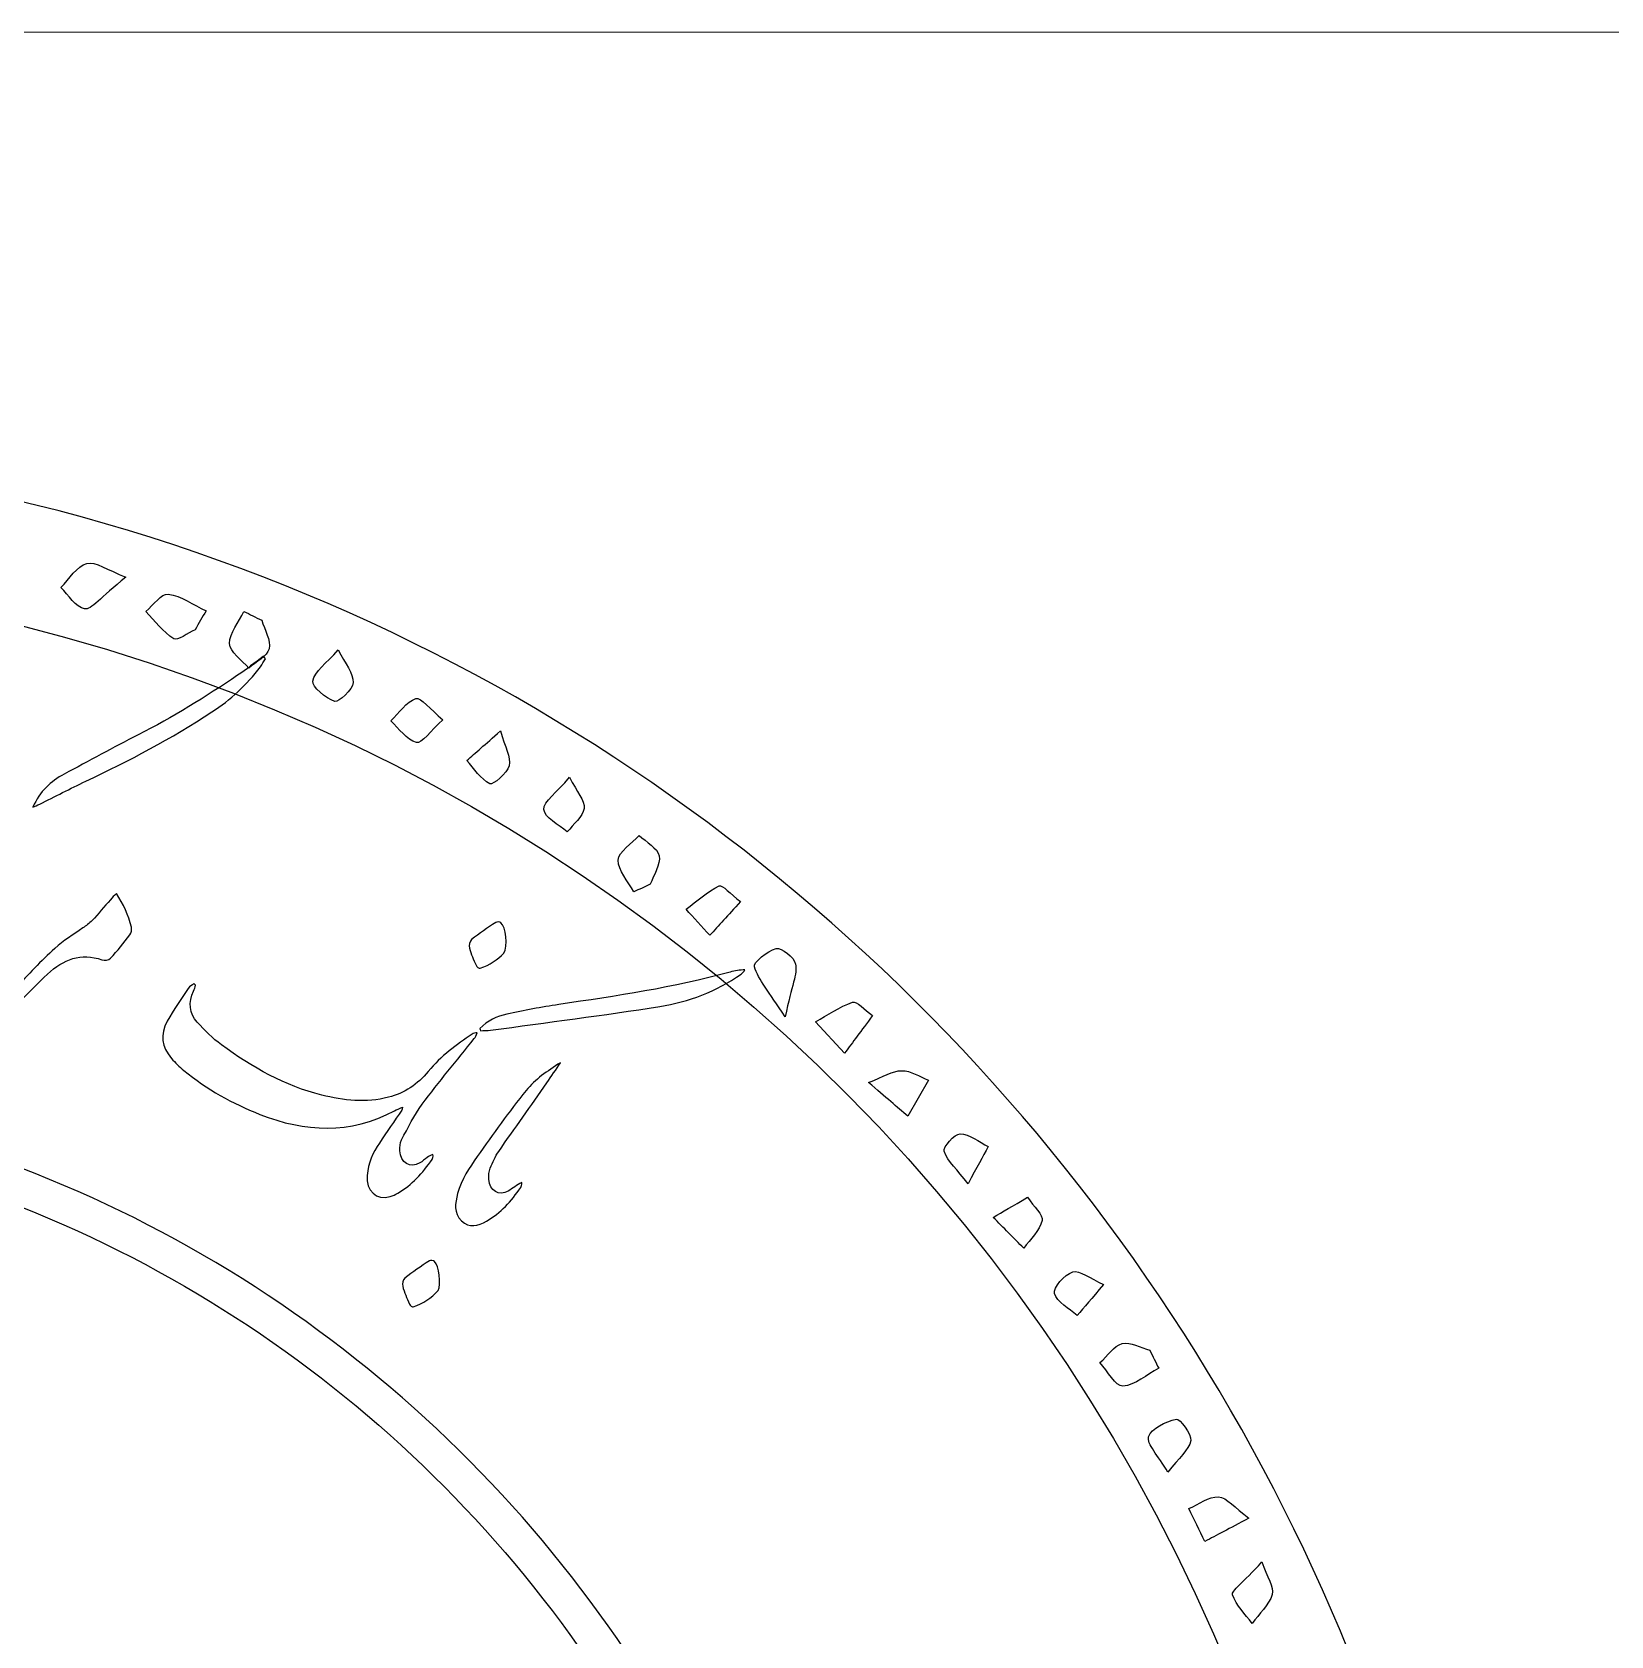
# Model space of a CAD drawing. Header units: millimetres. Extents: x -20 to 89, y -25 to 20.
# Drawn here: x 71.38 to 79.06, y 6.73 to 14.53 of the extents above; entities that cross this region are included whole.
import ezdxf

# ---------------------------------------------------------------- set-up
doc = ezdxf.new("R2010")
doc.units = ezdxf.units.MM
doc.header["$MEASUREMENT"] = 0
doc.layers.add('Layer 1', color=7, linetype='Continuous')

msp = doc.modelspace()

# ---------------------------------------------------------------- linework, layer by layer
at = {"layer": 'Layer 1', "color": 250, "lineweight": 18}
msp.add_open_spline([(52.3255, 14.5272), (52.3255, 14.5272), (85.9255, 14.5272), (85.9255, 14.5272), (87.5778, 14.5272), (88.9255, 13.1795), (88.9255, 11.5272), (88.9255, 11.5272), (88.9255, -22.0728), (88.9255, -22.0728), (88.9255, -23.7251), (87.5778, -25.0728), (85.9255, -25.0728), (85.9255, -25.0728), (52.3255, -25.0728), (52.3255, -25.0728), (50.6732, -25.0728), (49.3255, -23.7251), (49.3255, -22.0728), (49.3255, -22.0728), (49.3255, 11.5272), (49.3255, 11.5272), (49.3255, 13.1795), (50.6732, 14.5272), (52.3255, 14.5272)], degree=3, knots=[0, 0, 0, 0, 0.125, 0.125, 0.125, 0.25, 0.25, 0.25, 0.375, 0.375, 0.375, 0.5, 0.5, 0.5, 0.625, 0.625, 0.625, 0.75, 0.75, 0.75, 0.875, 0.875, 0.875, 1, 1, 1, 1], dxfattribs=at)
at = {"layer": 'Layer 1', "color": 242}
for points, knots in [([(69.1256, -6.1974), (63.9948, -6.2008), (59.8325, -2.0156), (59.7717, 3.0413), (59.7114, 8.0443), (63.6624, 12.3116), (68.7443, 12.497), (74.1646, 12.6946), (78.1503, 8.4661), (78.4488, 3.7832), (78.8016, -1.7555), (74.3837, -6.1916), (69.1256, -6.1974)], [0, 0, 0, 0, 0.25, 0.25, 0.25, 0.5, 0.5, 0.5, 0.75, 0.75, 0.75, 1, 1, 1, 1]), ([(71.839, 11.876), (71.7479, 11.9108), (71.6906, 11.9544), (71.6486, 11.9427), (71.5997, 11.9288), (71.5642, 11.8671), (71.5226, 11.826), (71.5607, 11.7887), (71.5944, 11.7302), (71.6382, 11.7215), (71.6692, 11.7152), (71.7139, 11.776), (71.839, 11.876)], [0, 0, 0, 0, 0.25, 0.25, 0.25, 0.5, 0.5, 0.5, 0.75, 0.75, 0.75, 1, 1, 1, 1]), ([(69.1174, -5.5938), (73.9279, -5.6048), (77.8371, -1.7757), (77.8731, 3.0533), (77.9105, 8.03), (74.0444, 11.9236), (69.101, 11.9086), (64.1511, 11.8934), (60.4078, 8.0308), (60.364, 3.2393), (60.3175, -1.8027), (64.3616, -5.6145), (69.1174, -5.5938)], [0, 0, 0, 0, 0.25, 0.25, 0.25, 0.5, 0.5, 0.5, 0.75, 0.75, 0.75, 1, 1, 1, 1]), ([(72.1757, 11.6202), (72.1936, 11.6513), (72.2111, 11.682), (72.2287, 11.7127), (72.1673, 11.7415), (72.1083, 11.7845), (72.0444, 11.7935), (72.013, 11.7977), (71.9725, 11.7395), (71.9363, 11.7094), (71.9805, 11.6633), (72.0197, 11.6096), (72.0716, 11.5762), (72.0897, 11.5647), (72.14, 11.6043), (72.1757, 11.6202)], [0, 0, 0, 0, 0.2, 0.2, 0.2, 0.4, 0.4, 0.4, 0.6, 0.6, 0.6, 0.8, 0.8, 0.8, 1, 1, 1, 1]), ([(72.4994, 11.666), (72.4704, 11.6807), (72.4418, 11.6951), (72.4129, 11.7096), (72.3876, 11.6572), (72.3425, 11.6043), (72.3437, 11.5525), (72.3445, 11.5119), (72.4034, 11.4728), (72.4367, 11.433), (72.4716, 11.4641), (72.5265, 11.49), (72.5356, 11.5274), (72.5458, 11.5683), (72.5133, 11.6194), (72.4994, 11.666)], [0, 0, 0, 0, 0.2, 0.2, 0.2, 0.4, 0.4, 0.4, 0.6, 0.6, 0.6, 0.8, 0.8, 0.8, 1, 1, 1, 1]), ([(71.3866, 10.7577), (71.42, 10.834), (71.4739, 10.8828), (71.5387, 10.9178), (71.6582, 10.9824), (71.7777, 11.0475), (71.8985, 11.1087), (72.0659, 11.1937), (72.2256, 11.2934), (72.3823, 11.3985), (72.4253, 11.4272), (72.4662, 11.4601), (72.5081, 11.4909), (72.5081, 11.4909), (72.5173, 11.4789), (72.5173, 11.4789), (72.5096, 11.4658), (72.5022, 11.4521), (72.4934, 11.44), (72.4265, 11.3513), (72.3469, 11.2789), (72.2574, 11.2205), (72.0605, 11.0907), (71.854, 10.9827), (71.6436, 10.8831), (71.5681, 10.8477), (71.4941, 10.8087), (71.4194, 10.7716), (71.4085, 10.7663), (71.3975, 10.7624), (71.3866, 10.7577)], [0, 0, 0, 0, 0.1, 0.1, 0.1, 0.2, 0.2, 0.2, 0.3, 0.3, 0.3, 0.4, 0.4, 0.4, 0.5, 0.5, 0.5, 0.6, 0.6, 0.6, 0.7, 0.7, 0.7, 0.8, 0.8, 0.8, 0.9, 0.9, 0.9, 1, 1, 1, 1]), ([(72.8723, 11.5221), (72.8134, 11.4553), (72.7553, 11.417), (72.7483, 11.3708), (72.7438, 11.3415), (72.8109, 11.2867), (72.855, 11.2719), (72.8744, 11.2653), (72.9428, 11.3292), (72.9445, 11.3634), (72.9465, 11.4086), (72.9045, 11.4558), (72.8723, 11.5221)], [0, 0, 0, 0, 0.25, 0.25, 0.25, 0.5, 0.5, 0.5, 0.75, 0.75, 0.75, 1, 1, 1, 1]), ([(73.3801, 11.1822), (73.3208, 11.2318), (73.2731, 11.2935), (73.2498, 11.2857), (73.2021, 11.2694), (73.1677, 11.215), (73.1276, 11.1765), (73.1682, 11.1391), (73.2047, 11.0849), (73.2519, 11.0719), (73.2773, 11.0649), (73.322, 11.1299), (73.3801, 11.1822)], [0, 0, 0, 0, 0.25, 0.25, 0.25, 0.5, 0.5, 0.5, 0.75, 0.75, 0.75, 1, 1, 1, 1]), ([(73.6614, 11.1278), (73.5832, 11.0595), (73.5403, 11.0216), (73.4977, 10.9842), (73.5338, 10.9447), (73.5642, 10.8944), (73.609, 10.8712), (73.6235, 10.8638), (73.6943, 10.9217), (73.7033, 10.9589), (73.7136, 10.9994), (73.6824, 11.0509), (73.6614, 11.1278)], [0, 0, 0, 0, 0.25, 0.25, 0.25, 0.5, 0.5, 0.5, 0.75, 0.75, 0.75, 1, 1, 1, 1]), ([(73.9973, 10.9026), (73.9344, 10.8284), (73.8699, 10.7849), (73.8724, 10.7454), (73.8742, 10.7069), (73.9456, 10.6728), (73.9862, 10.6366), (74.0151, 10.6747), (74.063, 10.7101), (74.0678, 10.751), (74.0727, 10.7888), (74.0324, 10.8325), (73.9973, 10.9026)], [0, 0, 0, 0, 0.25, 0.25, 0.25, 0.5, 0.5, 0.5, 0.75, 0.75, 0.75, 1, 1, 1, 1]), ([(74.3099, 10.3451), (74.3364, 10.3575), (74.3632, 10.3695), (74.3899, 10.382), (74.406, 10.4282), (74.4415, 10.4787), (74.4331, 10.5203), (74.4252, 10.5584), (74.3701, 10.5872), (74.3359, 10.62), (74.2996, 10.58), (74.2361, 10.5411), (74.2341, 10.4995), (74.2321, 10.4491), (74.2823, 10.3966), (74.3099, 10.3451)], [0, 0, 0, 0, 0.2, 0.2, 0.2, 0.4, 0.4, 0.4, 0.6, 0.6, 0.6, 0.8, 0.8, 0.8, 1, 1, 1, 1]), ([(74.8289, 10.2978), (74.7809, 10.3343), (74.7402, 10.3812), (74.7254, 10.3741), (74.6669, 10.3454), (74.6169, 10.3005), (74.5638, 10.2613), (74.6022, 10.219), (74.6404, 10.1764), (74.6793, 10.1338), (74.7226, 10.1811), (74.7655, 10.2285), (74.8289, 10.2978)], [0, 0, 0, 0, 0.25, 0.25, 0.25, 0.5, 0.5, 0.5, 0.75, 0.75, 0.75, 1, 1, 1, 1]), ([(70.901, 9.5958), (70.9098, 9.6032), (70.9186, 9.6124), (70.9285, 9.6181), (70.9546, 9.6323), (70.9809, 9.6465), (71.0081, 9.6578), (71.1205, 9.7056), (71.2168, 9.7792), (71.3016, 9.8746), (71.3625, 9.9431), (71.4262, 10.0089), (71.4931, 10.0703), (71.5346, 10.1089), (71.5836, 10.1365), (71.6294, 10.1698), (71.6449, 10.1807), (71.6615, 10.1914), (71.6746, 10.2055), (71.7052, 10.238), (71.7336, 10.2733), (71.7633, 10.307), (71.7723, 10.3172), (71.7815, 10.3264), (71.7924, 10.338), (71.8257, 10.2855), (71.8516, 10.2323), (71.8658, 10.1733), (71.8686, 10.1625), (71.8652, 10.1451), (71.8588, 10.1363), (71.8286, 10.0971), (71.7975, 10.0582), (71.7641, 10.0226), (71.7557, 10.013), (71.7345, 10.0098), (71.7221, 10.0144), (71.6209, 10.0502), (71.5348, 10.0179), (71.4581, 9.9455), (71.4094, 9.8995), (71.3612, 9.8532), (71.3165, 9.8023), (71.2145, 9.686), (71.089, 9.6216), (70.9475, 9.591), (70.9334, 9.5878), (70.919, 9.5863), (70.9045, 9.5842), (70.9034, 9.5881), (70.902, 9.5919), (70.901, 9.5958)], [0, 0, 0, 0, 0.058824, 0.058824, 0.058824, 0.117647, 0.117647, 0.117647, 0.176471, 0.176471, 0.176471, 0.235294, 0.235294, 0.235294, 0.294118, 0.294118, 0.294118, 0.352941, 0.352941, 0.352941, 0.411765, 0.411765, 0.411765, 0.470588, 0.470588, 0.470588, 0.529412, 0.529412, 0.529412, 0.588235, 0.588235, 0.588235, 0.647059, 0.647059, 0.647059, 0.705882, 0.705882, 0.705882, 0.764706, 0.764706, 0.764706, 0.823529, 0.823529, 0.823529, 0.882353, 0.882353, 0.882353, 0.941176, 0.941176, 0.941176, 1, 1, 1, 1]), ([(73.6776, 10.0474), (73.648, 10.016), (73.6082, 9.9891), (73.563, 9.9739), (73.5574, 9.9721), (73.5454, 9.9812), (73.5422, 9.9882), (73.5298, 10.015), (73.5178, 10.0426), (73.5099, 10.0715), (73.5071, 10.0838), (73.5117, 10.1061), (73.5204, 10.1131), (73.5578, 10.1432), (73.5979, 10.17), (73.6381, 10.1962), (73.6441, 10.2005), (73.6575, 10.1995), (73.6635, 10.1946), (73.6872, 10.1762), (73.6987, 10.0799), (73.6776, 10.0474)], [0, 0, 0, 0, 0.142857, 0.142857, 0.142857, 0.285714, 0.285714, 0.285714, 0.428571, 0.428571, 0.428571, 0.571429, 0.571429, 0.571429, 0.714286, 0.714286, 0.714286, 0.857143, 0.857143, 0.857143, 1, 1, 1, 1]), ([(75.0456, 9.7372), (75.0795, 9.8919), (75.1059, 9.9465), (75.0966, 9.9942), (75.0905, 10.0263), (75.0283, 10.0752), (75.0015, 10.0695), (74.9595, 10.0602), (74.8899, 9.9994), (74.8962, 9.9811), (74.9168, 9.9173), (74.9649, 9.862), (75.0456, 9.7372)], [0, 0, 0, 0, 0.25, 0.25, 0.25, 0.5, 0.5, 0.5, 0.75, 0.75, 0.75, 1, 1, 1, 1]), ([(73.5612, 9.6812), (73.5988, 9.7176), (73.6436, 9.7402), (73.6922, 9.7506), (73.7758, 9.7687), (73.8605, 9.7847), (73.945, 9.7973), (74.2244, 9.839), (74.5041, 9.8788), (74.778, 9.9548), (74.8016, 9.9611), (74.8253, 9.9655), (74.8503, 9.9665), (74.845, 9.9567), (74.8384, 9.9503), (74.8314, 9.9454), (74.7105, 9.8591), (74.5765, 9.8101), (74.4362, 9.7879), (74.1621, 9.7447), (73.8874, 9.71), (73.6127, 9.6718), (73.5964, 9.6692), (73.5799, 9.6706), (73.5633, 9.6699), (73.5626, 9.6738), (73.5619, 9.6773), (73.5612, 9.6812)], [0, 0, 0, 0, 0.111111, 0.111111, 0.111111, 0.222222, 0.222222, 0.222222, 0.333333, 0.333333, 0.333333, 0.444444, 0.444444, 0.444444, 0.555556, 0.555556, 0.555556, 0.666667, 0.666667, 0.666667, 0.777778, 0.777778, 0.777778, 0.888889, 0.888889, 0.888889, 1, 1, 1, 1]), ([(72.1779, 9.8911), (72.1747, 9.8819), (72.1726, 9.8717), (72.1684, 9.8628), (72.1417, 9.8078), (72.1467, 9.7552), (72.186, 9.7116), (72.2221, 9.6714), (72.2606, 9.6327), (72.3033, 9.6017), (72.4538, 9.4913), (72.6134, 9.4009), (72.7913, 9.3567), (72.8989, 9.3301), (73.0077, 9.3183), (73.1162, 9.346), (73.1928, 9.3653), (73.258, 9.4091), (73.3101, 9.472), (73.372, 9.5469), (73.4466, 9.6018), (73.5238, 9.6534), (73.5305, 9.6576), (73.5379, 9.6594), (73.5478, 9.6593), (73.5443, 9.6478), (73.539, 9.6389), (73.5331, 9.6312), (73.4486, 9.5253), (73.3617, 9.4213), (73.28, 9.3121), (73.241, 9.2596), (73.2114, 9.1977), (73.1798, 9.1388), (73.172, 9.1243), (73.1714, 9.1038), (73.1718, 9.0862), (73.1743, 9.0276), (73.2228, 8.9984), (73.2689, 9.0267), (73.2816, 9.0341), (73.2925, 9.0452), (73.3045, 9.0536), (73.3125, 9.0596), (73.3214, 9.0642), (73.3326, 9.067), (73.3334, 9.0575), (73.3327, 9.0494), (73.3289, 9.0438), (73.2824, 8.9773), (73.2296, 8.9194), (73.1619, 8.8798), (73.1499, 8.8727), (73.1369, 8.8671), (73.1238, 8.8631), (73.0576, 8.8436), (73.0067, 8.8904), (73.0125, 8.9663), (73.0174, 9.0255), (73.0405, 9.0768), (73.0718, 9.1237), (73.1081, 9.1778), (73.145, 9.2308), (73.1816, 9.2842), (73.1827, 9.2863), (73.1827, 9.2891), (73.1848, 9.2972), (73.1693, 9.2904), (73.1566, 9.2865), (73.1449, 9.2802), (72.9292, 9.1651), (72.7112, 9.1764), (72.4903, 9.263), (72.3575, 9.315), (72.2335, 9.3842), (72.1205, 9.4768), (72.0992, 9.4941), (72.0791, 9.5138), (72.061, 9.5353), (72.0119, 9.5937), (72.004, 9.6484), (72.0403, 9.7162), (72.0702, 9.772), (72.1071, 9.8236), (72.1416, 9.8759), (72.1483, 9.8858), (72.1603, 9.8914), (72.17, 9.8992), (72.1723, 9.8963), (72.1751, 9.8939), (72.1779, 9.8911)], [0, 0, 0, 0, 0.033333, 0.033333, 0.033333, 0.066667, 0.066667, 0.066667, 0.1, 0.1, 0.1, 0.133333, 0.133333, 0.133333, 0.166667, 0.166667, 0.166667, 0.2, 0.2, 0.2, 0.233333, 0.233333, 0.233333, 0.266667, 0.266667, 0.266667, 0.3, 0.3, 0.3, 0.333333, 0.333333, 0.333333, 0.366667, 0.366667, 0.366667, 0.4, 0.4, 0.4, 0.433333, 0.433333, 0.433333, 0.466667, 0.466667, 0.466667, 0.5, 0.5, 0.5, 0.533333, 0.533333, 0.533333, 0.566667, 0.566667, 0.566667, 0.6, 0.6, 0.6, 0.633333, 0.633333, 0.633333, 0.666667, 0.666667, 0.666667, 0.7, 0.7, 0.7, 0.733333, 0.733333, 0.733333, 0.766667, 0.766667, 0.766667, 0.8, 0.8, 0.8, 0.833333, 0.833333, 0.833333, 0.866667, 0.866667, 0.866667, 0.9, 0.9, 0.9, 0.933333, 0.933333, 0.933333, 0.966667, 0.966667, 0.966667, 1, 1, 1, 1]), ([(75.4716, 9.7444), (75.4311, 9.7722), (75.3939, 9.8152), (75.3738, 9.808), (75.3104, 9.7864), (75.2533, 9.7458), (75.1938, 9.7128), (75.1938, 9.7128), (75.3355, 9.5611), (75.3355, 9.5611), (75.3749, 9.614), (75.4143, 9.667), (75.4716, 9.7444)], [0, 0, 0, 0, 0.25, 0.25, 0.25, 0.5, 0.5, 0.5, 0.75, 0.75, 0.75, 1, 1, 1, 1]), ([(73.9525, 9.5141), (73.9306, 9.4813), (73.9092, 9.4477), (73.8867, 9.4156), (73.8089, 9.3047), (73.7298, 9.1945), (73.6524, 9.0829), (73.6359, 9.0584), (73.6225, 9.0302), (73.6113, 9.002), (73.6049, 8.9854), (73.6028, 8.965), (73.6043, 8.947), (73.608, 8.8912), (73.6549, 8.8631), (73.699, 8.8896), (73.7204, 8.9031), (73.7405, 8.9193), (73.7645, 8.931), (73.7652, 8.9212), (73.7641, 8.913), (73.7599, 8.9074), (73.7139, 8.841), (73.6611, 8.7827), (73.5934, 8.7433), (73.5525, 8.72), (73.5095, 8.7083), (73.4709, 8.7459), (73.4332, 8.7825), (73.4401, 8.8312), (73.4527, 8.8779), (73.471, 8.9467), (73.5097, 9.0029), (73.5484, 9.0576), (73.625, 9.1667), (73.7024, 9.2762), (73.7862, 9.3791), (73.8298, 9.4331), (73.8877, 9.4731), (73.9525, 9.5141)], [0, 0, 0, 0, 0.076923, 0.076923, 0.076923, 0.153846, 0.153846, 0.153846, 0.230769, 0.230769, 0.230769, 0.307692, 0.307692, 0.307692, 0.384615, 0.384615, 0.384615, 0.461538, 0.461538, 0.461538, 0.538462, 0.538462, 0.538462, 0.615385, 0.615385, 0.615385, 0.692308, 0.692308, 0.692308, 0.769231, 0.769231, 0.769231, 0.846154, 0.846154, 0.846154, 0.923077, 0.923077, 0.923077, 1, 1, 1, 1]), ([(75.4519, 9.4181), (75.5377, 9.3437), (75.5904, 9.299), (75.6423, 9.254), (75.6423, 9.254), (75.7435, 9.4299), (75.7435, 9.4299), (75.6998, 9.4464), (75.6564, 9.476), (75.613, 9.4755), (75.5686, 9.4751), (75.5245, 9.4457), (75.4519, 9.4181)], [0, 0, 0, 0, 0.25, 0.25, 0.25, 0.5, 0.5, 0.5, 0.75, 0.75, 0.75, 1, 1, 1, 1]), ([(73.512, -1.2703), (72.3879, -2.4026), (70.8349, -3.1031), (69.1198, -3.1031), (67.4047, -3.1031), (65.8517, -2.4026), (64.7276, -1.2703), (63.6038, -0.1383), (62.9084, 1.4258), (62.9084, 3.1531), (62.9084, 4.8804), (63.6038, 6.4445), (64.7276, 7.5766), (65.8517, 8.7089), (67.4047, 9.4094), (69.1198, 9.4094), (70.8349, 9.4094), (72.3879, 8.7089), (73.512, 7.5766), (74.636, 6.4444), (75.3313, 4.8804), (75.3313, 3.1531), (75.3313, 1.4259), (74.636, -0.1381), (73.512, -1.2703)], [0, 0, 0, 0, 0.125, 0.125, 0.125, 0.25, 0.25, 0.25, 0.375, 0.375, 0.375, 0.5, 0.5, 0.5, 0.625, 0.625, 0.625, 0.75, 0.75, 0.75, 0.875, 0.875, 0.875, 1, 1, 1, 1]), ([(69.1198, -2.9267), (70.7864, -2.9267), (72.2952, -2.2462), (73.3872, -1.1463), (74.4792, -0.0463), (75.1549, 1.4739), (75.1549, 3.1531), (75.1549, 4.8323), (74.4792, 6.3526), (73.3872, 7.4526), (72.2952, 8.5525), (70.7864, 9.233), (69.1198, 9.233), (67.4532, 9.233), (65.9444, 8.5525), (64.8524, 7.4526), (63.7604, 6.3525), (63.0848, 4.8323), (63.0848, 3.1531), (63.0848, 1.4739), (63.7604, -0.0464), (64.8524, -1.1463), (65.9444, -2.2462), (67.4532, -2.9267), (69.1198, -2.9267)], [0, 0, 0, 0, 0.125, 0.125, 0.125, 0.25, 0.25, 0.25, 0.375, 0.375, 0.375, 0.5, 0.5, 0.5, 0.625, 0.625, 0.625, 0.75, 0.75, 0.75, 0.875, 0.875, 0.875, 1, 1, 1, 1]), ([(75.9357, 8.9258), (75.9797, 9.0067), (76.0068, 9.0564), (76.0339, 9.1063), (75.9883, 9.1291), (75.9433, 9.1667), (75.8971, 9.1684), (75.8707, 9.1695), (75.813, 9.1016), (75.8194, 9.0833), (75.8375, 9.0335), (75.8827, 8.9938), (75.9357, 8.9258)], [0, 0, 0, 0, 0.25, 0.25, 0.25, 0.5, 0.5, 0.5, 0.75, 0.75, 0.75, 1, 1, 1, 1]), ([(76.2255, 8.8597), (76.1515, 8.8165), (76.105, 8.7892), (76.0584, 8.7619), (76.1079, 8.712), (76.1571, 8.662), (76.2069, 8.612), (76.2382, 8.6565), (76.2836, 8.6972), (76.2956, 8.7462), (76.3029, 8.7737), (76.2548, 8.8149), (76.2255, 8.8597)], [0, 0, 0, 0, 0.25, 0.25, 0.25, 0.5, 0.5, 0.5, 0.75, 0.75, 0.75, 1, 1, 1, 1]), ([(73.3572, 8.4058), (73.3256, 8.37), (73.2843, 8.3428), (73.237, 8.3272), (73.2324, 8.3254), (73.2212, 8.3338), (73.218, 8.3406), (73.2056, 8.3688), (73.1932, 8.397), (73.1854, 8.427), (73.1825, 8.4383), (73.1871, 8.4598), (73.1952, 8.4661), (73.2336, 8.4966), (73.2748, 8.5237), (73.3156, 8.5507), (73.3209, 8.5545), (73.3347, 8.5521), (73.3403, 8.5469), (73.3623, 8.5275), (73.3741, 8.4354), (73.3572, 8.4058)], [0, 0, 0, 0, 0.142857, 0.142857, 0.142857, 0.285714, 0.285714, 0.285714, 0.428571, 0.428571, 0.428571, 0.571429, 0.571429, 0.571429, 0.714286, 0.714286, 0.714286, 0.857143, 0.857143, 0.857143, 1, 1, 1, 1]), ([(76.5953, 8.4357), (76.5272, 8.4655), (76.4784, 8.5066), (76.4449, 8.4964), (76.4058, 8.4843), (76.3484, 8.4179), (76.3562, 8.3921), (76.369, 8.3491), (76.4273, 8.3196), (76.4665, 8.284), (76.5014, 8.3254), (76.5366, 8.3663), (76.5953, 8.4357)], [0, 0, 0, 0, 0.25, 0.25, 0.25, 0.5, 0.5, 0.5, 0.75, 0.75, 0.75, 1, 1, 1, 1]), ([(76.8631, 8.028), (76.849, 8.0568), (76.8344, 8.0861), (76.8203, 8.1154), (76.7751, 8.128), (76.7253, 8.1582), (76.6862, 8.1479), (76.6446, 8.137), (76.6133, 8.0878), (76.5774, 8.0553), (76.6144, 8.0148), (76.6541, 7.9398), (76.6887, 7.9415), (76.7483, 7.9449), (76.8054, 7.9969), (76.8631, 8.028)], [0, 0, 0, 0, 0.2, 0.2, 0.2, 0.4, 0.4, 0.4, 0.6, 0.6, 0.6, 0.8, 0.8, 0.8, 1, 1, 1, 1]), ([(76.9079, 7.5229), (76.961, 7.5922), (77.0107, 7.6304), (77.019, 7.6762), (77.0246, 7.7076), (76.9645, 7.7848), (76.949, 7.7805), (76.8975, 7.7677), (76.8277, 7.7358), (76.8144, 7.6952), (76.8031, 7.6607), (76.8607, 7.604), (76.9079, 7.5229)], [0, 0, 0, 0, 0.25, 0.25, 0.25, 0.5, 0.5, 0.5, 0.75, 0.75, 0.75, 1, 1, 1, 1]), ([(77.3023, 7.2993), (77.232, 7.3507), (77.1945, 7.4), (77.1543, 7.4023), (77.1077, 7.405), (77.0585, 7.3661), (77.0105, 7.3456), (77.0363, 7.2924), (77.0622, 7.2391), (77.088, 7.1856), (77.1452, 7.2161), (77.2029, 7.2465), (77.3023, 7.2993)], [0, 0, 0, 0, 0.25, 0.25, 0.25, 0.5, 0.5, 0.5, 0.75, 0.75, 0.75, 1, 1, 1, 1]), ([(77.3652, 7.0863), (77.2719, 6.9841), (77.2159, 6.9442), (77.2219, 6.9263), (77.24, 6.8748), (77.2838, 6.8325), (77.3174, 6.7867), (77.3512, 6.833), (77.3998, 6.8754), (77.4152, 6.9273), (77.4254, 6.9636), (77.3904, 7.0134), (77.3652, 7.0863)], [0, 0, 0, 0, 0.25, 0.25, 0.25, 0.5, 0.5, 0.5, 0.75, 0.75, 0.75, 1, 1, 1, 1])]:
    msp.add_open_spline(points, degree=3, knots=knots, dxfattribs=at)

doc.saveas('drawing.dxf')
